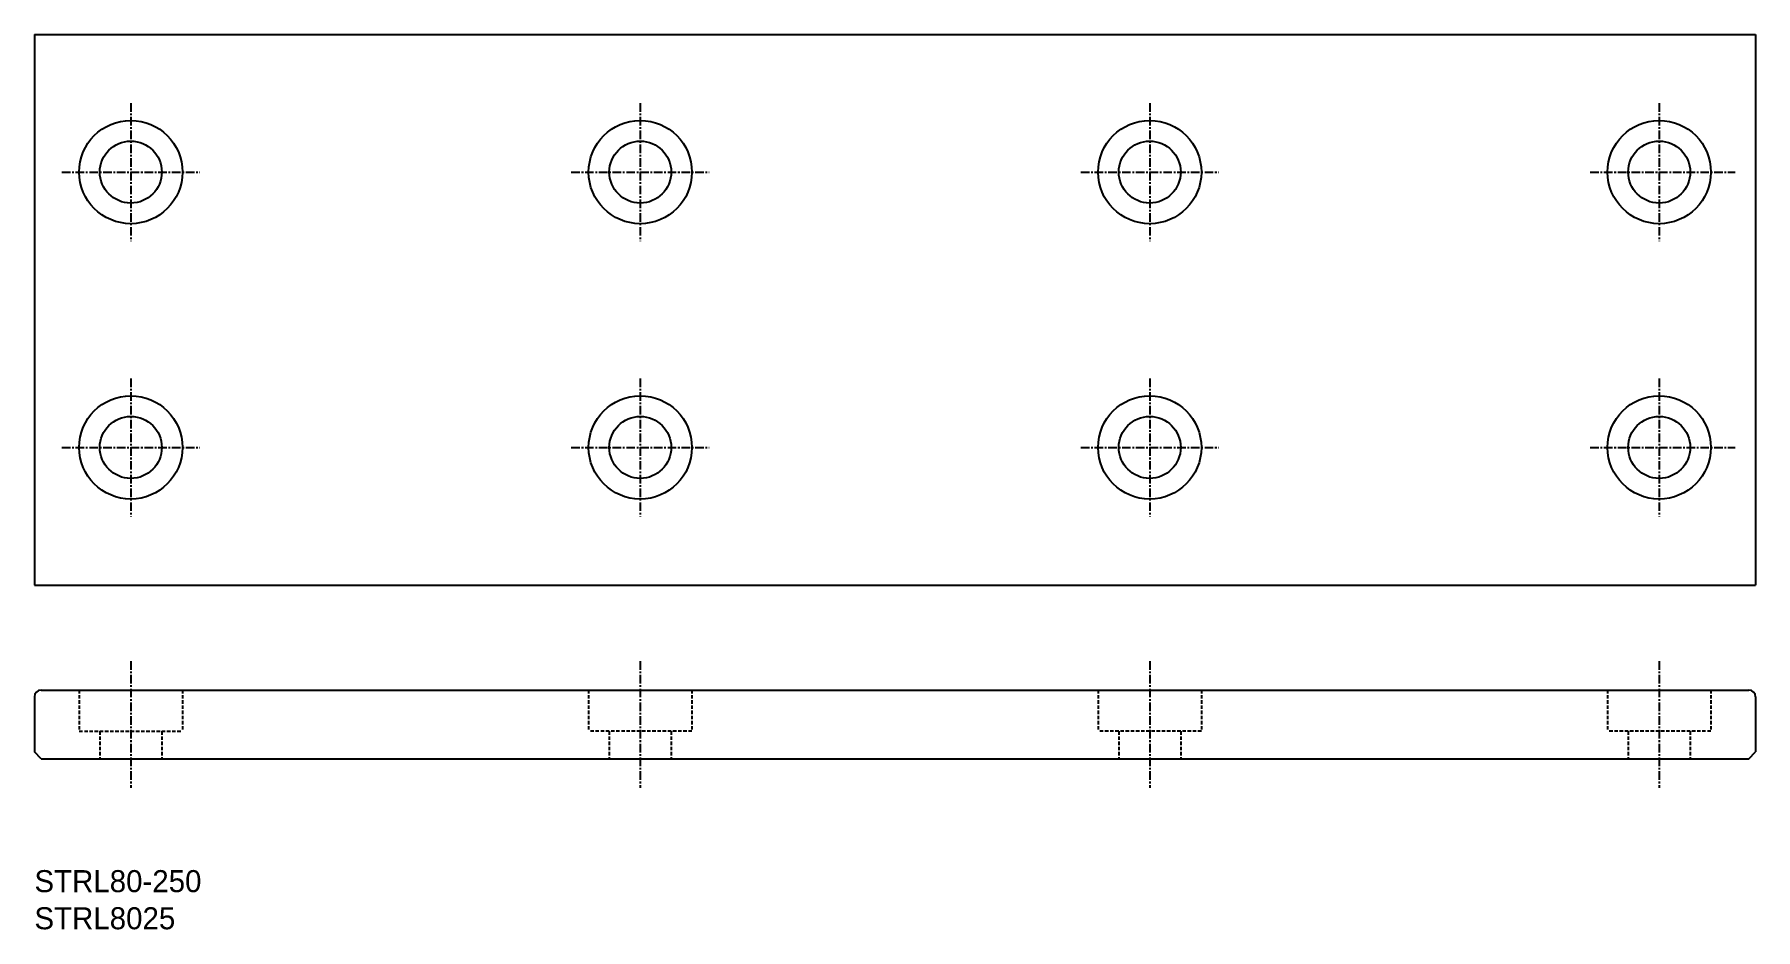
# Model space of a CAD drawing. Extents: x 10 to 260, y 10 to 140.
import ezdxf

# ---------------------------------------------------------------- set-up
doc = ezdxf.new("R2010")
doc.units = 0
doc.linetypes.add('CENTER', pattern=[2, 1.25, -0.25, 0.25, -0.25])
doc.linetypes.add('DASHED', pattern=[0.75, 0.5, -0.25])
doc.layers.get('0').update_dxf_attribs({"linetype": 'CONTINUOUS'})
doc.layers.add('CENTER', color=1, linetype='CENTER')

msp = doc.modelspace()

# ---------------------------------------------------------------- linework, layer by layer
at = {"color": 7, "linetype": 'CONTINUOUS'}
for p, q in [((10, 140), (260, 140)), ((10, 140), (10, 60)), ((260, 140), (260, 60)), ((10, 60), (260, 60)), ((10, 43.76), (10, 35.76)), ((11, 44.76), (259, 44.76)), ((260, 43.76), (260, 35.76)), ((11, 34.76), (10, 35.76)), ((259, 34.76), (260, 35.76)), ((11, 34.76), (259, 34.76))]:
    msp.add_line(p, q, dxfattribs=at)
at = {"color": 3, "linetype": 'DASHED'}
for p, q in [((16.5, 44.76), (16.5, 38.76)), ((31.5, 44.76), (31.5, 38.76)), ((90.5, 44.76), (90.5, 38.76)), ((105.5, 44.76), (105.5, 38.76)), ((164.5, 44.76), (164.5, 38.76)), ((179.5, 44.76), (179.5, 38.76)), ((238.5, 44.76), (238.5, 38.76)), ((253.5, 44.76), (253.5, 38.76)), ((16.5, 38.76), (31.5, 38.76)), ((19.5, 38.76), (19.5, 34.76)), ((28.5, 38.76), (28.5, 34.76)), ((105.5, 38.76), (90.5, 38.76)), ((93.5, 38.76), (93.5, 34.76)), ((102.5, 38.76), (102.5, 34.76)), ((179.5, 38.76), (164.5, 38.76)), ((167.5, 38.76), (167.5, 34.76)), ((176.5, 38.76), (176.5, 34.76)), ((253.5, 38.76), (238.5, 38.76)), ((241.5, 38.76), (241.5, 34.76)), ((250.5, 38.76), (250.5, 34.76))]:
    msp.add_line(p, q, dxfattribs=at)
at = {"color": 7, "linetype": 'CONTINUOUS'}
for centre, radius in [((24, 120), 7.5), ((98, 120), 7.5), ((172, 120), 7.5), ((246, 120), 7.5), ((24, 120), 4.5), ((98, 120), 4.5), ((172, 120), 4.5), ((246, 120), 4.5), ((24, 80), 7.5), ((98, 80), 7.5), ((172, 80), 7.5), ((246, 80), 7.5), ((24, 80), 4.5), ((98, 80), 4.5), ((172, 80), 4.5), ((246, 80), 4.5)]:
    msp.add_circle(centre, radius, dxfattribs=at)
for centre, start, end in [((11, 43.76), 90, 180), ((259, 43.76), 0, 90)]:
    msp.add_arc(centre, 1, start, end, dxfattribs=at)
at = {"layer": 'CENTER', "color": 1, "linetype": 'CENTER'}
for p, q in [((24, 130.02), (24, 109.98)), ((98, 130.02), (98, 109.98)), ((172, 130.02), (172, 109.98)), ((246, 130.02), (246, 109.98)), ((13.98, 120), (34.02, 120)), ((87.98, 120), (108.02, 120)), ((161.98, 120), (182.02, 120)), ((235.98, 120), (257.02, 120)), ((24, 90.02), (24, 69.98)), ((98, 90.02), (98, 69.98)), ((172, 90.02), (172, 69.98)), ((246, 90.02), (246, 69.98)), ((13.98, 80), (34.02, 80)), ((87.98, 80), (108.02, 80)), ((161.98, 80), (182.02, 80)), ((235.98, 80), (257.02, 80)), ((24, 48.95), (24, 30.57)), ((98, 48.95), (98, 30.57)), ((172, 48.95), (172, 30.57)), ((246, 48.95), (246, 30.57))]:
    msp.add_line(p, q, dxfattribs=at)

# ---------------------------------------------------------------- texts
at = {"color": 7, "linetype": 'CONTINUOUS'}
for s, p in [('STRL80-250', (10, 15.39)), ('STRL8025', (10, 10))]:
    msp.add_text(s, height=3.2, dxfattribs=at).set_placement(p)

doc.saveas('drawing.dxf')
